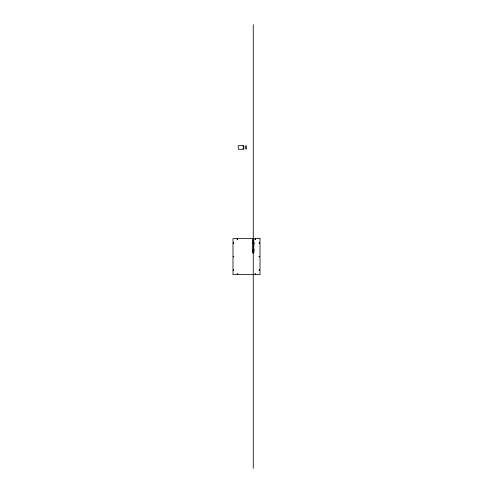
<?xml version="1.0" encoding="UTF-8"?>
<svg xmlns="http://www.w3.org/2000/svg" width="493" height="493" viewBox="0 0 493 493"><rect width="100%" height="100%" fill="white"/><g stroke="black" fill="none" stroke-linecap="round" stroke-linejoin="round"><path stroke-width="0.74" d="M252.502 239.746L254 239.746M252.601 252.126L254.148 252.126M253.254 24.65L253.254 468.35M246.5 145.799L246.5 149.151M245.6 145.799L245.6 149.151M243.844 146.144L243.844 148.806M242.957 145.885L242.957 146.23M242.957 148.72L242.957 149.065M254.209 250.111A4.924 3.482 0 0 1 252.607 250.148M252.607 243.246A4.924 3.482 0 0 1 254.209 243.283M254.209 249.914A4.924 3.482 0 0 1 252.607 249.951M252.607 243.049A4.924 3.482 0 0 1 254.209 243.086M233.189 243.098C234.07 244.312 233.953 241.86 233.195 243.074M233.189 256.606C234.144 257.784 233.842 255.337 233.195 256.557M233.189 270.109C234.163 271.292 233.818 268.808 233.195 270.084M237.127 239.16C238.051 240.374 237.823 237.848 237.127 239.16M237.127 274.046C238.027 275.273 237.842 272.74 237.127 274.046M252.693 240.276L252.693 252.724L253.291 253.248L253.815 252.724L253.815 240.276L253.291 239.752L252.693 240.239M255.134 239.16C256.083 240.374 255.756 237.836 255.134 239.16M255.134 274.046C256.052 275.267 255.793 272.734 255.134 274.046M259.071 243.098C259.953 244.312 259.836 241.86 259.078 243.074M259.071 256.606C260.027 257.784 259.725 255.337 259.078 256.557M259.071 270.109C260.045 271.292 259.694 268.808 259.078 270.084M243.579 145.688L238.261 145.688L238.261 149.262L243.579 149.262L243.579 145.688M260.002 238.624L232.998 238.624L232.998 274.632L260.002 274.632L260.002 238.624"/></g></svg>
